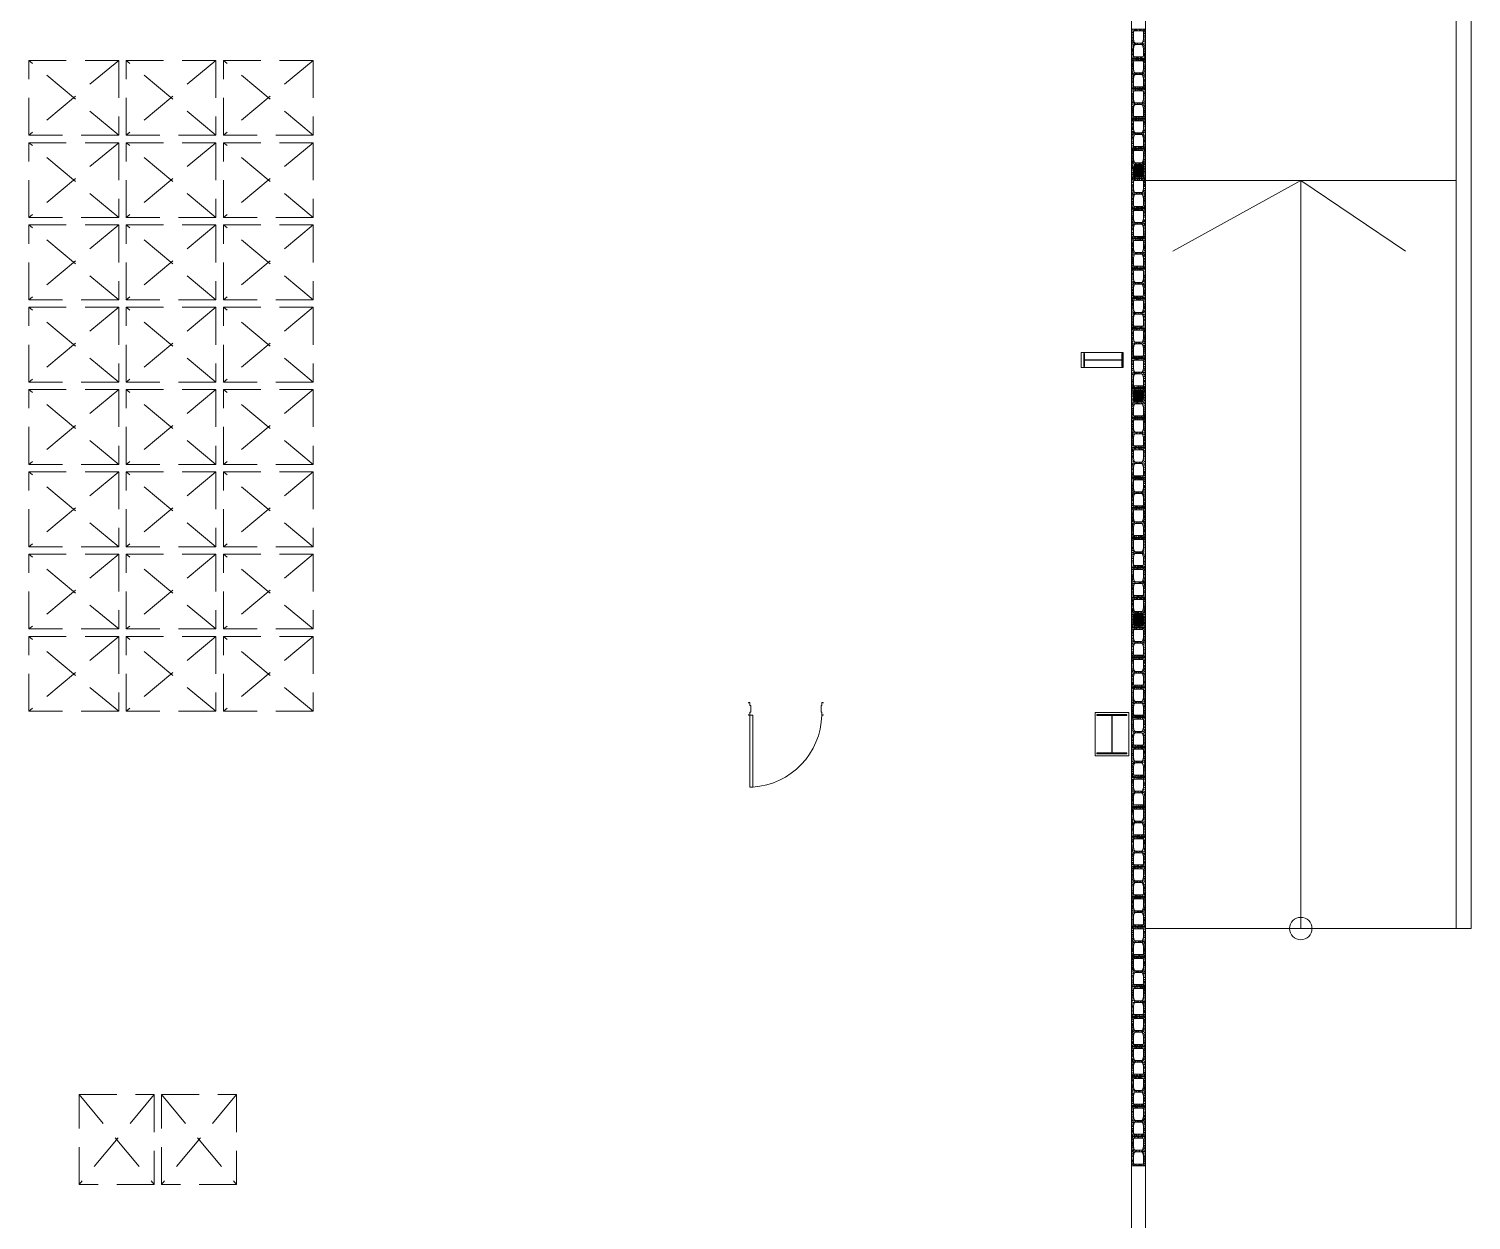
# Model space of a CAD drawing. Header units: millimetres. Extents: x 64 to 283, y 16 to 153.
# Drawn here: x 239.33 to 258.6, y 84.7 to 100.62 of the extents above; entities that cross this region are included whole.
import ezdxf

# ---------------------------------------------------------------- set-up
doc = ezdxf.new("R2010")
doc.units = ezdxf.units.MM
doc.linetypes.add('DASHED', pattern=[0.75, 0.5, -0.25])
for name, color, linetype, lineweight in [('1', 1, 'Continuous', 0), ('A-CARPINTERIAS', 252, 'Continuous', 0), ('HATCH_1', 253, 'Continuous', 0), ('MAMP_BLOQUE_HORMIGON_BLOQU', 67, 'Continuous', 0), ('MERCADERIA', 8, 'Continuous', 0), ('MURO', 3, 'Continuous', 0), ('MURO_VISTA', 252, 'Continuous', 0)]:
    doc.layers.add(name, color=color, linetype=linetype, lineweight=lineweight)

# ---------------------------------------------------------------- blocks, each defined once
blk = doc.blocks.new('A$C2D8E3321')
at = {"layer": 'MAMP_BLOQUE_HORMIGON_BLOQU', "linetype": 'Continuous'}
h = blk.add_hatch(dxfattribs=at)
h.set_pattern_fill('AR-CONC', color=253, scale=0.2, style=0)
h.set_pattern_definition([(50, (-279883.144, 27804.65), (36.4369338, -3.187817), [3.81, -41.91]), (355, (-279883.144, 27804.65), (-7.0486843, 38.211369), [3.048, -33.528117]), (100.451445, (-279880.108, 27804.384), (29.3882494, 35.0235504), [3.238002, -35.618049]), (46.1842, (-279883.144, 27814.81), (54.215808, -8.4084656), [5.715, -62.865]), (96.635558, (-279878.626, 27814.11), (47.480827, 49.485225), [4.857005, -53.427122]), (351.184151, (-279883.144, 27814.81), (47.480827, 49.485225), [4.571993, -50.291946]), (21, (-279878.064, 27812.27), (30.3228783, -20.4530396), [3.81, -41.91]), (326, (-279878.064, 27812.27), (12.3604057, 36.837593), [3.048, -33.528]), (71.451445, (-279875.537, 27810.566), (42.683284, 16.3845538), [3.238002, -35.6179875]), (37.5, (-279883.144, 27804.65), (0.61772065, 16.9110078), [0, -33.1216, 0, -34.036, 0, -33.655]), (7.5, (-279883.144, 27804.65), (13.3639325, 20.036115), [0, -19.4056, 0, -32.3596, 0, -12.827]), (327.5, (-279894.472, 27804.65), (27.11811903, -1.1457488), [0, -12.7, 0, -39.624, 0, -52.578]), (317.5, (-279899.552, 27804.65), (29.6258363, 5.0852982), [0, -16.51, 0, -26.3144, 0, -37.338])])
h.paths.add_polyline_path([(0, 190), (0, 0), (390, 0), (390, 190)])
h.paths.add_polyline_path([(214, 150), (256, 163), (356, 163, -0.414214), (368, 151), (368, 39, -0.414214), (356, 27), (256, 27), (214, 39, -0.315202), (206, 51), (206, 139, -0.315202)], flags=16)
h.paths.add_polyline_path([(184, 139), (184, 51, -0.315202), (176, 39), (134, 27), (34, 27, -0.414214), (22, 39), (22, 151, -0.414214), (34, 163), (134, 163), (176, 150, -0.315202)], flags=16)
for p, q in [((390, 190), (0, 190)), ((0, 190), (0, 0)), ((22, 151), (22, 39)), ((34, 163), (134, 163)), ((34, 27), (134, 27)), ((176, 150), (134, 163)), ((176, 39), (134, 27)), ((184, 139), (184, 51)), ((206, 139), (206, 51)), ((214, 150), (256, 163)), ((214, 39), (256, 27)), ((356, 163), (256, 163)), ((356, 27), (256, 27)), ((368, 151), (368, 39)), ((390, 190), (390, 0)), ((390, 0), (0, 0))]:
    blk.add_line(p, q)
for centre, start, end in [((34, 151), 90, 180), ((34, 39), 180, 270), ((172, 139), 0, 69.9797), ((172, 51), 290.0203, 0), ((218, 139), 110.0203, 180), ((218, 51), 180, 249.9797), ((356, 151), 0, 90), ((356, 39), 270, 0)]:
    blk.add_arc(centre, 12, start, end)
blk = doc.blocks.new('A$C0D016993')
at = {"linetype": 'DASHED'}
for points in [[(0, 1.2), (1, 1.2), (1, 0), (0, 0), (0, 1.2)], [(0, 1.2), (1, 0)], [(1, 1.2), (0, 0)]]:
    blk.add_lwpolyline(points, dxfattribs=at)
blk = doc.blocks.new('VANO_1_00')
at = {"layer": 'A-CARPINTERIAS', "color": 2, "elevation": 1.747012}
for points in [[(1047898.651086, 654655.944493), (1047858.651086, 654655.944493), (1047858.651086, 655616.467644), (1047898.651086, 655616.467644), (1047898.651086, 654655.944493)], [(1046918.649457, 654645.942824), (1046918.649457, 654655.942824), (1046938.649457, 654655.942824), (1046938.649457, 654615.942824), (1046948.649457, 654615.942824), (1046948.65, 654525.93421), (1046938.65, 654525.93421), (1046938.65, 654485.934209), (1046918.65, 654485.934209), (1046918.65, 654495.934209)], [(1047918.650543, 654645.944493), (1047918.650543, 654655.944493), (1047898.650543, 654655.944493), (1047898.650543, 654615.944493), (1047888.650543, 654615.944493), (1047888.65, 654525.935879), (1047898.65, 654525.935879), (1047898.65, 654485.935879), (1047918.65, 654485.935879), (1047918.65, 654495.935879)]]:
    blk.add_lwpolyline(points, dxfattribs=at)
at = {"layer": 'A-CARPINTERIAS'}
blk.add_arc((1047924.782823, 654632.269475, 1.747012), 986.417479, 93.844126, 178.624808, dxfattribs=at)

msp = doc.modelspace()

# ---------------------------------------------------------------- hatches: boundary and pattern name
at = {"layer": 'HATCH_1', "linetype": 'Continuous'}
h = msp.add_hatch(dxfattribs=at)
h.set_pattern_fill('LINE', color=40, scale=0.1, angle=45)
h.set_pattern_definition([(45, (242.007309, 177.095822), (-0.0088388348, 0.0088388348), [])])
h.paths.add_polyline_path([(254.202, 98.811, -0.346235), (254.213, 98.802), (254.226, 98.761), (254.226, 98.661, -0.414214), (254.214, 98.649), (254.102, 98.649, -0.414214), (254.09, 98.661), (254.09, 98.761), (254.103, 98.804, -0.315202), (254.114, 98.811)])
h = msp.add_hatch(dxfattribs=at)
h.set_pattern_fill('LINE', color=40, scale=0.1, angle=45)
h.set_pattern_definition([(45, (242.00506, 173.895822), (-0.0088388348, 0.0088388348), [])])
h.paths.add_polyline_path([(254.2, 95.633, 0.346235), (254.211, 95.643), (254.224, 95.683), (254.224, 95.783, 0.414214), (254.212, 95.795), (254.1, 95.795, 0.414214), (254.088, 95.783), (254.088, 95.683), (254.1, 95.641, 0.315202), (254.112, 95.633)])
h = msp.add_hatch(dxfattribs=at)
h.set_pattern_fill('LINE', color=40, scale=0.1, angle=45)
h.set_pattern_definition([(45, (242.007309, 171.095822), (-0.0088388348, 0.0088388348), [])])
h.paths.add_polyline_path([(254.202, 92.811, -0.346235), (254.213, 92.802), (254.226, 92.761), (254.226, 92.661, -0.414214), (254.214, 92.649), (254.102, 92.649, -0.414214), (254.09, 92.661), (254.09, 92.761), (254.103, 92.804, -0.315202), (254.114, 92.811)])

# ---------------------------------------------------------------- linework, layer by layer
at = {"layer": '1', "color": 0}
for points, elevation in [([(253.392, 96.096), (253.952, 96.096), (253.952, 96.296), (253.392, 96.296)], 1.064), ([(253.426, 96.108), (253.434, 96.108), (253.434, 96.283), (253.426, 96.283)], 1.064), ([(253.434, 96.193), (253.934, 96.193), (253.934, 96.198), (253.434, 96.198)], 1.064), ([(253.942, 96.108), (253.934, 96.108), (253.934, 96.283), (253.942, 96.283)], 1.064), ([(253.577, 91.486), (253.577, 90.906), (254.027, 90.906), (254.027, 91.486)], -1.463), ([(253.602, 91.446), (253.602, 91.459), (254.002, 91.459), (254.002, 91.446)], -1.463), ([(253.799, 91.446), (253.799, 90.946), (253.806, 90.946), (253.806, 91.446)], -1.463), ([(253.602, 90.946), (253.602, 90.933), (254.002, 90.933), (254.002, 90.946)], -1.463)]:
    msp.add_lwpolyline(points, close=True, dxfattribs=dict(at, elevation=elevation))
at = {"layer": 'MURO'}
msp.add_line((254.252, 101.816, 1.064), (254.252, 53.018, 1.064), dxfattribs=at)
at = {"layer": 'MURO', "elevation": 1.064}
msp.add_lwpolyline([(254.252, 53.018), (254.252, 102.617), (253.639, 102.617), (253.639, 102.717), (253.449, 102.717), (253.449, 102.427), (254.062, 102.427), (254.062, 53.018)], dxfattribs=at)
at = {"layer": 'MURO_VISTA'}
for p, q in [((258.402, 101.597, 0.427), (258.402, 98.597, 0.427)), ((258.602, 101.597, 0.427), (258.602, 88.597, 0.427)), ((258.402, 98.597, 0.427), (254.252, 98.597, 1.102)), ((256.325, 98.597, 0.746), (254.617, 97.65, 0.737)), ((256.325, 98.597, 0.746), (256.325, 88.597, 0.746)), ((256.325, 98.597, 0.746), (257.727, 97.65, 0.738)), ((258.402, 98.597, 0.427), (258.402, 88.597, 0.427)), ((258.402, 88.597, 0.427), (254.252, 88.597, 1.064)), ((258.402, 88.597, 0.427), (258.602, 88.597, 0.427))]:
    msp.add_line(p, q, dxfattribs=at)
at = {"layer": 'MURO_VISTA', "color": 5}
msp.add_circle((256.325, 88.597, 0.746), 0.15, dxfattribs=at)

# ---------------------------------------------------------------- block references
at = {"layer": 'A-CARPINTERIAS', "color": 2, "xscale": 0.001, "yscale": 0.001, "zscale": 0.001, "rotation": 180}
msp.add_blockref('VANO_1_00', (1296.863, 746.104, 1.064), dxfattribs=at)
at = {"layer": 'MAMP_BLOQUE_HORMIGON_BLOQU', "color": 251, "xscale": 0.001, "yscale": 0.001, "zscale": 0.001, "rotation": 270}
for p in [(254.062, 100.617, 1.064), (254.062, 100.217, 1.064), (254.062, 99.817, 1.064), (254.062, 99.417, 1.064), (254.062, 99.017, 1.064), (254.062, 98.617, 1.064), (254.062, 98.217, 1.064), (254.062, 97.817, 1.064), (254.062, 97.417, 1.064), (254.062, 97.017, 1.064), (254.062, 96.617, 1.064), (254.062, 96.217, 1.064), (254.062, 95.817, 1.064), (254.062, 95.417, 1.064), (254.062, 95.017, 1.064), (254.062, 94.617, 1.064), (254.062, 94.217, 1.064), (254.062, 93.817, 1.064), (254.062, 93.417, 1.064), (254.062, 93.017, 1.064), (254.062, 92.617, 1.064), (254.062, 92.217, 1.064), (254.062, 91.817, 1.064), (254.062, 91.417, 1.064), (254.062, 91.017, 1.064), (254.062, 90.617, 1.064), (254.062, 90.217, 1.064), (254.062, 89.817, 1.064), (254.062, 89.417, 1.064), (254.062, 89.017, 1.064), (254.062, 88.617, 1.064), (254.062, 88.217, 1.064), (254.062, 87.817, 1.064), (254.062, 87.417, 1.064), (254.062, 87.017, 1.064), (254.062, 86.617, 1.064), (254.062, 86.217, 1.064), (254.062, 85.817, 1.064)]:
    msp.add_blockref('A$C2D8E3321', p, dxfattribs=at)
at = {"layer": 'MERCADERIA', "rotation": 270}
for p in [(239.328, 100.201), (240.628, 100.201), (241.928, 100.201), (239.328, 99.101), (240.628, 99.101), (241.928, 99.101), (239.328, 98.001), (240.628, 98.001), (241.928, 98.001), (239.328, 96.901), (240.628, 96.901), (241.928, 96.901), (239.328, 95.801), (240.628, 95.801), (241.928, 95.801), (239.328, 94.701), (240.628, 94.701), (241.928, 94.701), (239.328, 93.601), (240.628, 93.601), (241.928, 93.601), (239.328, 92.501), (240.628, 92.501), (241.928, 92.501)]:
    msp.add_blockref('A$C0D016993', p, dxfattribs=at)
at = {"layer": 'MERCADERIA'}
for p in [(240.002, 85.177, -1.463), (241.102, 85.177, -1.463)]:
    msp.add_blockref('A$C0D016993', p, dxfattribs=at)

doc.saveas('drawing.dxf')
